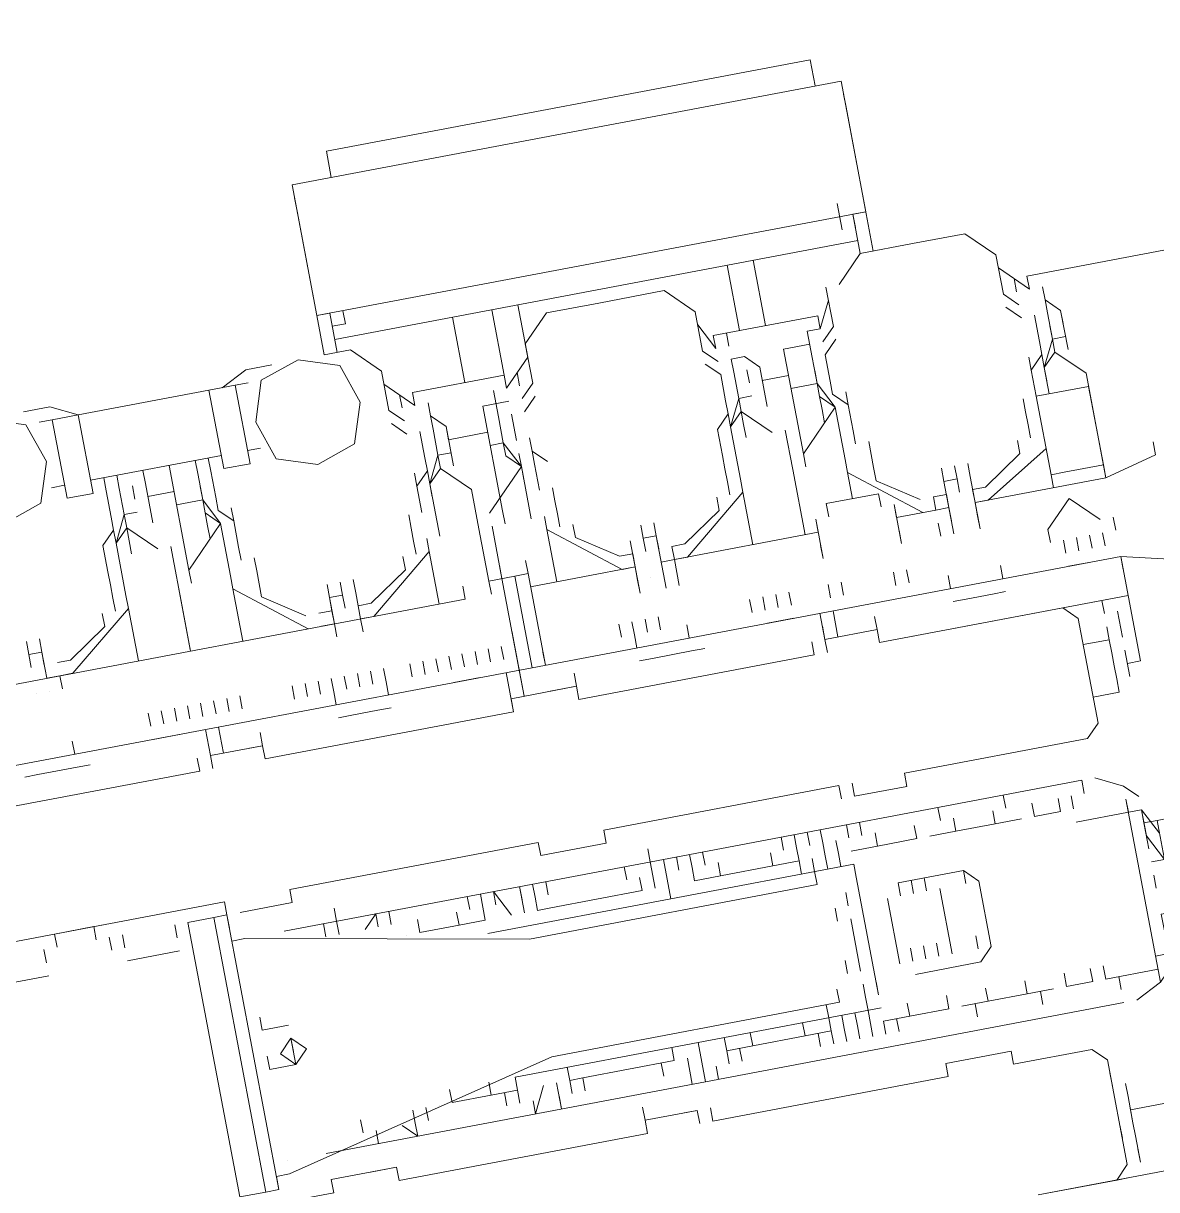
# Model space of a CAD drawing. Extents: x 407440 to 411585, y 6041728 to 6045069.
# Drawn here: x 408235.29 to 408240.18, y 6044224.86 to 6044229.89 of the extents above; entities that cross this region are included whole.
import ezdxf

# ---------------------------------------------------------------- set-up
doc = ezdxf.new("R2010")
doc.units = 0
doc.header["$LTSCALE"] = 5
doc.linetypes.add('foc-TIELINE', pattern=[1.875, 1.25, -0.625])
doc.layers.add('P-PROPOSED-EXISTING-H', color=59, linetype='Continuous')
doc.layers.add('T-TIE', color=201, linetype='foc-TIELINE')

# ---------------------------------------------------------------- blocks, each defined once
blk = doc.blocks.new('P-RIG-877')
at = {"layer": 'T-TIE', "linetype": 'ByBlock', "lineweight": 5}
for points in [[(0.907, -21.6986), (0.907, -21.8249), (0.9185, -21.8249), (0.8955, -21.8478)], [(1.8025, -21.733), (1.7221, -21.733), (1.7106, -21.733), (1.7106, -21.7215), (1.6303, -21.7215), (1.6303, -21.8708), (1.6417, -21.8708), (1.6303, -21.8708), (1.6417, -21.8708), (1.6303, -21.8708), (1.6417, -21.8708), (1.6303, -21.8708), (1.6417, -21.8708), (1.6303, -21.8708), (1.6417, -21.8708), (1.6303, -21.8708), (1.6188, -21.8708), (1.6303, -21.8708), (1.6417, -21.8708)], [(1.6877, -21.8938), (1.6877, -21.9626), (1.6877, -21.7215)], [(1.0792, -21.7445), (1.0907, -21.7904), (1.0792, -21.7904), (1.0792, -21.8249), (1.0792, -21.8363), (1.0907, -21.8363)], [(1.1596, -21.7445), (1.171, -21.7445), (1.1596, -21.7904), (1.1596, -22.3071), (1.1596, -22.8467), (1.1596, -23.0992)], [(1.4006, -21.7445), (1.3892, -21.7445), (1.3777, -21.7445), (1.3777, -21.7904), (1.3892, -21.7904), (1.3892, -21.8019), (1.4006, -21.8019), (1.3777, -21.8134), (1.3892, -21.8134), (1.4006, -21.8134), (1.4236, -21.8019), (1.4236, -21.8134)], [(1.4351, -21.7789), (1.4466, -21.7789), (1.4581, -21.7789), (1.481, -21.7789), (1.481, -21.7904), (1.4925, -21.7904), (1.4925, -21.8019), (1.3892, -21.8019), (1.3892, -21.8134), (1.4121, -21.8134)], [(1.0562, -21.8363), (1.0907, -21.8938), (1.0907, -21.9052), (1.0907, -21.7904), (0.9988, -21.7904), (0.9759, -21.8134), (0.9644, -21.8134), (0.9529, -21.8134)], [(0.9873, -21.8363), (1.0103, -21.8363), (1.0103, -21.7904), (1.0792, -21.7904)], [(1.2514, -21.8019), (1.2514, -21.7904), (1.1596, -21.7904)], [(1.1825, -22.0086), (1.194, -22.0086), (1.194, -21.7904), (1.194, -21.9282)], [(0.9644, -21.8019), (0.9644, -21.8134), (0.9414, -21.8134), (0.9299, -21.8134), (0.9185, -21.8134)], [(0.9414, -21.8019), (0.9299, -21.8134)], [(0.9529, -21.8019), (0.9414, -21.8019), (0.9759, -21.8019)], [(1.1251, -21.8019), (1.1022, -21.8249), (1.1251, -21.8478)], [(1.1481, -21.8019), (1.1366, -21.8019)], [(1.2055, -21.8019), (1.2284, -21.8019)], [(1.2399, -21.8019), (1.2629, -21.8019)], [(1.504, -21.8249), (1.504, -21.8134), (1.481, -21.8134), (1.4695, -21.8134), (1.4695, -21.8019), (1.481, -21.8019), (1.5155, -21.8134), (1.5269, -21.8249), (1.3662, -21.8249), (1.3777, -21.8249), (1.3777, -21.8134), (1.4006, -21.8134)], [(0.9644, -21.8134), (0.9644, -21.8134)], [(0.9873, -21.8249), (0.9644, -21.8134)], [(0.9759, -21.8134), (0.9873, -21.8249), (1.0103, -21.8249)], [(1.1481, -21.8134), (1.1366, -21.8134)], [(1.1596, -21.8363), (1.1596, -21.8134)], [(1.3088, -22.0545), (1.3203, -22.0545), (1.3203, -22.0086), (1.3088, -22.0086), (1.3088, -21.8478), (1.2973, -21.8363), (1.2055, -21.8363), (1.194, -21.8478), (1.194, -21.8134), (1.2055, -21.8134), (1.194, -21.8134), (1.2055, -21.8134), (1.194, -21.8134)], [(1.194, -21.8134), (1.194, -21.8134)], [(1.194, -21.8134), (1.194, -21.8134)], [(1.2055, -21.8134), (1.2055, -21.8134)], [(1.2055, -21.8134), (1.2055, -21.8134)], [(1.2055, -21.8134), (1.2055, -21.8134)], [(1.2055, -21.8134), (1.2055, -21.8134)], [(1.2284, -21.8134), (1.2399, -21.8134), (1.2284, -21.8134), (1.2399, -21.8134), (1.2284, -21.8134), (1.2399, -21.8134), (1.2284, -21.8134), (1.2399, -21.8134), (1.2284, -21.8134), (1.2399, -21.8134), (1.2284, -21.8134), (1.217, -21.8134), (1.2284, -21.8134), (1.2284, -21.8363)], [(1.2284, -21.8134), (1.2284, -21.8134)], [(1.2284, -21.8134), (1.2284, -21.8134)], [(1.2284, -21.8134), (1.2284, -21.8134)], [(1.2284, -21.8134), (1.2284, -21.8134)], [(1.2399, -21.8134), (1.2399, -21.8134)], [(1.2399, -21.8134), (1.2399, -21.8134)], [(1.2744, -21.8134), (1.2629, -21.8134), (1.2514, -21.8134), (1.2629, -21.8134), (1.2514, -21.8134), (1.2629, -21.8134), (1.2744, -21.8134), (1.2744, -21.8363)], [(1.2514, -21.8134), (1.2514, -21.8134)], [(1.2514, -21.8134), (1.2514, -21.8134)], [(1.2514, -21.8134), (1.2514, -21.8134)], [(1.2514, -21.8134), (1.2514, -21.8134)], [(1.2629, -21.8134), (1.2629, -21.8134)], [(1.2629, -21.8134), (1.2629, -21.8134)], [(1.2629, -21.8134), (1.2629, -21.8134)], [(1.2629, -21.8134), (1.2629, -21.8134)], [(1.2744, -21.8134), (1.2744, -21.8134)], [(1.2744, -21.8134), (1.2744, -21.8134)], [(1.3662, -21.8134), (1.3547, -21.8249), (1.3432, -21.8478)], [(1.4466, -21.8134), (1.4351, -21.8134)], [(0.9759, -21.8363), (0.9873, -21.8363), (0.9759, -21.8249), (0.9644, -21.8249), (0.9414, -21.8249)], [(0.9759, -21.8249), (0.9873, -21.8249), (0.9988, -21.8249)], [(1.1481, -21.8249), (1.1366, -21.8249)], [(1.3777, -21.8249), (1.3777, -21.8708)], [(1.5155, -21.8249), (1.5155, -21.8708), (1.504, -21.8708)], [(1.5269, -21.8249), (1.5384, -21.8478)], [(0.9299, -21.8363), (0.9185, -21.8478), (0.884, -21.8478), (0.8611, -21.8708), (0.8611, -21.9167), (0.8611, -21.9626)], [(0.9185, -21.8363), (0.907, -21.8363)], [(0.9414, -21.8363), (0.9299, -21.8478)], [(1.0103, -21.8363), (1.0792, -21.8363)], [(0.8955, -21.8478), (0.8955, -21.8478)], [(1.0103, -21.8478), (1.0218, -21.8478), (1.0333, -21.8478), (1.0447, -21.8478)], [(1.194, -22.0086), (1.194, -21.8478)], [(1.0792, -21.9052), (1.0907, -21.9052), (1.0792, -21.9052), (1.0792, -21.8938), (1.0562, -21.8593), (1.0447, -21.8593)], [(1.3432, -21.8593), (1.3547, -21.8593), (1.3432, -21.8593), (1.3432, -22.2267), (1.3432, -22.5596)], [(1.5384, -22.5596), (1.5384, -22.2267), (1.5384, -21.8593)], [(1.3662, -21.8708), (1.3547, -21.8708)], [(1.6532, -21.8708), (1.6417, -21.8708), (1.6188, -21.8708), (1.6073, -21.8708), (1.6188, -21.8708), (1.6073, -21.8708), (1.6188, -21.8708)], [(1.6188, -21.8708), (1.6188, -21.8708)], [(1.6188, -21.8708), (1.6188, -21.8708)], [(1.6762, -21.8708), (1.6647, -21.8708), (1.6762, -21.8708), (1.6647, -21.8708), (1.6762, -21.8708), (1.6532, -21.8708), (1.6417, -21.8708), (1.6303, -21.8708)], [(1.6303, -21.8708), (1.6303, -21.8708)], [(1.6303, -21.8708), (1.6303, -21.8708)], [(1.6303, -21.8708), (1.6303, -21.8708)], [(1.6303, -21.8708), (1.6303, -21.8708)], [(1.6417, -21.8708), (1.6417, -21.8708)], [(1.6417, -21.8708), (1.6417, -21.8708)], [(1.6877, -21.8708), (1.6877, -21.8708)], [(1.6877, -21.8708), (1.6877, -21.8708)], [(1.3547, -21.9052), (1.3662, -21.9052), (1.3662, -21.8823), (1.3547, -21.8823)], [(1.504, -21.9052), (1.5155, -21.9052), (1.5155, -21.8823), (1.504, -21.8823)], [(1.6877, -21.8823), (1.6877, -21.8938), (1.6762, -21.8823), (1.5843, -21.8823), (1.5729, -21.8938), (1.5729, -21.9626)], [(1.6073, -21.8823), (1.5958, -21.8823)], [(1.6073, -21.8823), (1.6073, -21.8823)], [(1.6073, -21.8823), (1.6073, -21.8823)], [(1.6188, -21.8823), (1.6188, -21.8823)], [(1.6188, -21.8823), (1.6188, -21.8823)], [(1.6532, -21.8823), (1.6417, -21.8823)], [(1.6532, -21.8823), (1.6532, -21.8823)], [(1.6532, -21.8823), (1.6532, -21.8823)], [(1.6532, -21.8823), (1.6532, -21.8823)], [(1.6532, -21.8823), (1.6532, -21.8823)], [(1.6762, -21.8823), (1.6762, -21.8823)], [(1.6762, -21.8823), (1.6762, -21.8823)], [(1.6877, -21.8823), (1.6877, -21.8823)], [(1.6877, -21.8823), (1.6877, -21.8823)], [(1.1596, -21.8938), (1.1481, -21.8938)], [(1.171, -21.8938), (1.171, -21.9052), (1.171, -21.9282), (1.171, -21.9397)], [(1.0562, -21.9052), (1.0677, -21.9052), (1.0562, -21.9052), (1.0677, -21.9052), (1.1136, -21.9052), (1.1022, -21.9052), (1.0907, -21.9052), (1.1022, -21.9052), (1.0907, -21.9052), (1.1022, -21.9052)], [(1.0907, -21.9052), (1.0907, -21.9052)], [(1.0907, -21.9052), (1.0907, -21.9052)], [(1.0907, -21.9052), (1.0907, -21.9052)], [(1.0907, -21.9052), (1.0907, -21.9052)], [(1.1022, -21.9052), (1.1022, -21.9052)], [(1.1022, -21.9052), (1.1022, -21.9052)], [(1.1022, -21.9052), (1.1022, -21.9052)], [(1.1022, -21.9052), (1.1022, -21.9052)], [(1.0792, -21.9167), (1.0677, -21.9167), (1.0562, -21.9167), (1.0677, -21.9167), (1.0792, -21.9167), (1.0677, -21.9167), (1.0677, -21.9282), (1.1136, -21.9282)], [(1.0677, -21.9167), (1.0677, -21.9167)], [(1.0677, -21.9167), (1.0677, -21.9167)], [(1.0677, -21.9167), (1.0677, -21.9167)], [(1.0677, -21.9167), (1.0677, -21.9167)], [(1.3547, -21.9397), (1.3662, -21.9397), (1.3662, -21.9167)], [(1.5155, -21.9167), (1.5155, -21.9397), (1.504, -21.9397)], [(1.0907, -21.9282), (1.1022, -21.9282), (1.0907, -21.9282), (1.1022, -21.9282), (1.0907, -21.9282), (1.0907, -21.9397), (1.0907, -21.9741), (1.0792, -21.9741), (1.1136, -21.9741), (1.1022, -21.9741)], [(1.0792, -21.9397), (1.0792, -21.9282)], [(1.0907, -21.9282), (1.0907, -21.9282)], [(1.0907, -21.9282), (1.0907, -21.9282)], [(1.0907, -21.9282), (1.0907, -21.9282)], [(1.0907, -21.9282), (1.0907, -21.9282)], [(1.1022, -21.9282), (1.1022, -21.9282)], [(1.1022, -21.9282), (1.1022, -21.9282)], [(1.1022, -21.9282), (1.1022, -21.9282)], [(1.1022, -21.9282), (1.1022, -21.9282)], [(1.1136, -21.9397), (1.1022, -21.9397)], [(1.1596, -21.9397), (1.1481, -21.9397)], [(1.3662, -21.9397), (1.3662, -21.9741)], [(1.5155, -21.9397), (1.5155, -21.9741)], [(0.8611, -22.4219), (0.8266, -22.4219), (0.8266, -22.4333), (0.8266, -21.9512), (0.7118, -21.9512), (0.7118, -22.4333), (0.8266, -22.4333), (0.7348, -22.4333), (0.7233, -22.4333)], [(0.7233, -21.9512), (0.7348, -21.9512), (0.8611, -21.9512)], [(0.8266, -21.9512), (0.8266, -21.9626), (0.8611, -21.9626), (0.884, -21.9856)], [(1.0218, -21.9856), (1.0333, -21.9856), (1.0447, -21.9856), (1.0562, -21.9856), (1.0792, -21.9512)], [(1.0907, -21.9512), (1.0447, -22.0086), (1.0677, -22.0086)], [(0.8496, -22.4219), (0.8496, -21.9626)], [(1.4006, -21.9741), (1.4121, -21.9626), (1.4695, -21.9626), (1.481, -21.9741), (1.481, -22.0315)], [(1.5614, -22.2267), (1.5729, -22.2267), (1.5729, -22.02), (1.5614, -22.02), (1.5614, -21.9626), (1.5729, -21.9626), (1.5614, -21.9626)], [(0.6888, -22.3989), (0.6888, -21.9741), (0.6888, -22.3989)], [(0.6888, -21.9741), (0.7118, -21.9741)], [(0.8151, -21.9741), (0.8381, -21.9741)], [(1.3662, -21.9971), (1.3662, -21.9741), (1.3547, -21.9741)], [(1.4121, -21.9741), (1.4006, -21.9741), (1.4006, -22.0315), (1.4121, -22.0315)], [(1.4695, -21.9741), (1.4581, -21.9741)], [(1.504, -21.9741), (1.5155, -21.9741), (1.5155, -21.9971)], [(1.0792, -21.9856), (1.0677, -21.9856), (1.0677, -22.0315), (1.0792, -22.0315)], [(1.1481, -21.9856), (1.1366, -21.9856)], [(0.9299, -22.0086), (0.9185, -21.9971), (0.884, -21.9971)], [(0.8955, -21.9971), (0.8955, -21.9971)], [(0.9185, -22.0086), (0.8955, -21.9971)], [(0.9299, -21.9971), (0.9414, -22.0086), (0.9644, -22.0086), (0.9759, -22.0086), (0.9873, -21.9971)], [(0.9759, -21.9971), (0.9873, -21.9971), (1.0103, -21.9971), (1.0218, -21.9971)], [(1.4695, -21.9971), (1.4121, -21.9971)], [(0.8955, -22.1119), (0.9185, -22.1004), (0.907, -22.1004), (0.907, -22.0086), (0.9185, -22.0086), (0.9185, -22.02), (0.9414, -22.02), (0.9644, -22.02), (0.9644, -22.043)], [(0.9529, -22.02), (0.9644, -22.02), (0.9759, -22.02), (0.9873, -22.0086), (0.9644, -22.02)], [(0.9988, -22.02), (0.9873, -22.02), (0.9759, -22.02), (0.9873, -22.0086), (1.0218, -22.043)], [(0.9873, -22.0086), (1.0333, -22.0086), (1.0447, -22.0086)], [(1.171, -22.0545), (1.1825, -22.0545), (1.1825, -22.0086), (1.171, -22.0086)], [(1.3547, -22.043), (1.3662, -22.043), (1.3662, -22.0086), (1.3547, -22.0086)], [(1.4121, -22.0086), (1.4006, -22.0086)], [(1.4695, -22.0086), (1.4581, -22.0086)], [(1.504, -22.043), (1.5155, -22.043), (1.5155, -22.0086), (1.504, -22.0086)], [(1.0333, -22.043), (1.0218, -22.043), (0.9299, -22.043), (0.9299, -22.02)], [(1.4121, -22.02), (1.4006, -22.02)], [(1.4695, -22.02), (1.4581, -22.02)], [(1.1481, -22.0315), (1.1366, -22.0315)], [(1.4695, -22.0315), (1.4581, -22.0315)], [(0.9529, -22.043), (0.9529, -22.066)], [(1.0907, -22.1808), (1.0907, -22.1693), (1.0907, -22.043), (1.0792, -22.043), (1.1136, -22.043), (1.1022, -22.043)], [(1.1596, -22.043), (1.1825, -22.043)], [(1.3662, -22.066), (1.3662, -22.043)], [(1.4695, -22.043), (1.4121, -22.043)], [(1.5269, -22.066), (1.5155, -22.066), (1.5155, -22.043)], [(0.8496, -22.0545), (0.907, -22.0545)], [(0.9988, -22.0545), (1.0333, -22.0545)], [(1.1596, -22.0545), (1.1825, -22.0545), (1.1596, -22.0545)], [(1.1596, -22.0545), (1.1825, -22.0545), (1.194, -22.0545)], [(0.9644, -22.0774), (0.9644, -22.0889), (0.9414, -22.0889), (0.9299, -22.0889), (0.9299, -22.0774), (0.9414, -22.066), (0.9759, -22.066)], [(0.9988, -22.066), (0.9759, -22.0889), (0.9873, -22.1004), (0.9759, -22.1004), (0.9644, -22.1004), (0.9414, -22.1004), (0.9299, -22.1119)], [(1.1825, -22.33), (1.1825, -22.2726), (1.194, -22.2726), (1.194, -22.066), (1.1825, -22.066)], [(1.3203, -22.5941), (1.3203, -22.5482), (1.3088, -22.5482), (1.3088, -22.33), (1.3203, -22.33), (1.3203, -22.2726), (1.3088, -22.2726), (1.3088, -22.066), (1.3203, -22.066)], [(1.3547, -22.066), (1.3432, -22.066)], [(1.3777, -22.3874), (1.3777, -22.066), (1.3892, -22.066), (1.4925, -22.066), (1.481, -22.066), (1.4925, -22.066)], [(1.3892, -22.066), (1.3777, -22.066)], [(1.504, -22.4104), (1.5155, -22.4104), (1.5155, -22.3874), (1.504, -22.3874), (1.504, -22.066)], [(0.8496, -22.0774), (0.907, -22.0774)], [(0.9529, -22.0774), (0.9414, -22.0774)], [(1.1596, -22.1004), (1.1596, -22.0774)], [(1.3777, -22.0774), (1.3662, -22.0774), (1.3547, -22.0774), (1.3662, -22.0774), (1.3547, -22.0774)], [(1.4006, -22.0774), (1.4121, -22.0774)], [(1.4695, -22.0774), (1.4236, -22.0774)], [(1.504, -22.0774), (1.5155, -22.0774), (1.504, -22.0774), (1.4925, -22.0774), (1.481, -22.0774)], [(1.5155, -22.0774), (1.5269, -22.0774)], [(0.9185, -22.0889), (0.907, -22.0889)], [(0.9988, -22.0889), (0.9873, -22.0889), (0.9759, -22.0889), (0.9644, -22.0889), (0.9873, -22.1004), (1.0333, -22.1004), (1.0447, -22.1004), (1.0907, -22.1578), (1.0907, -22.1693), (1.1022, -22.1693), (1.0907, -22.1693), (1.1022, -22.1693)], [(1.1481, -22.0889), (1.1366, -22.0889)], [(1.3777, -22.0889), (1.3662, -22.0889), (1.3547, -22.0889), (1.3432, -22.0889)], [(1.4236, -22.0889), (1.4121, -22.0889)], [(1.4695, -22.0889), (1.4581, -22.0889)], [(1.5269, -22.0889), (1.5155, -22.0889)], [(0.9299, -22.2726), (0.9185, -22.2611), (0.884, -22.2611), (0.8611, -22.2382), (0.8611, -22.1923), (0.8611, -22.1348), (0.884, -22.1119), (0.9185, -22.1119), (0.9299, -22.1004)], [(0.9759, -22.1004), (0.9873, -22.1119), (1.0103, -22.1119), (1.0218, -22.1119), (1.0333, -22.1119), (1.0447, -22.1119)], [(1.0447, -22.1004), (1.0907, -22.1004)], [(1.1481, -22.1004), (1.1366, -22.1004)], [(1.3432, -22.6056), (1.3432, -22.5941), (1.3892, -22.353), (1.3892, -22.1004), (1.3777, -22.1004), (1.3662, -22.1004)], [(1.3547, -22.1004), (1.3432, -22.1004)], [(1.5614, -22.6056), (1.5499, -22.6056), (1.5499, -22.5941), (1.4925, -22.353), (1.4925, -22.1004), (1.481, -22.1004)], [(1.5269, -22.1004), (1.5155, -22.1004), (1.504, -22.1004)], [(0.8955, -22.1119), (0.8955, -22.1119)], [(1.1481, -22.1119), (1.1366, -22.1119)], [(1.3662, -22.1119), (1.3547, -22.1119), (1.3432, -22.1119)], [(1.3777, -22.1119), (1.3662, -22.1119), (1.3547, -22.1119), (1.3662, -22.1119), (1.3662, -22.1348), (1.3547, -22.1348)], [(1.504, -22.1348), (1.5155, -22.1348), (1.5155, -22.1119), (1.504, -22.1119), (1.4925, -22.1119)], [(1.5155, -22.1119), (1.5269, -22.1119), (1.5155, -22.1119), (1.504, -22.1119)], [(1.1136, -22.1693), (1.1022, -22.1693), (1.0907, -22.1693), (1.0792, -22.1693), (1.0792, -22.1578), (1.0562, -22.1234), (1.0447, -22.1234)], [(1.3662, -22.1348), (1.3662, -22.1808)], [(1.5155, -22.1348), (1.5155, -22.1808)], [(1.171, -22.1578), (1.171, -22.1693), (1.171, -22.2037), (1.171, -22.2152)], [(1.0907, -22.1693), (1.0907, -22.1693)], [(1.0907, -22.1693), (1.0907, -22.1693)], [(1.1596, -22.1693), (1.1481, -22.1693)], [(1.0792, -22.1923), (1.0677, -22.1923), (1.0562, -22.1923), (1.0677, -22.1923), (1.0792, -22.1923), (1.0677, -22.1923), (1.0792, -22.1923), (1.0677, -22.1923), (1.0677, -22.1808), (1.1136, -22.1808)], [(1.0677, -22.1808), (1.0677, -22.1808)], [(1.0677, -22.1808), (1.0677, -22.1808)], [(1.0907, -22.1808), (1.0907, -22.1808)], [(1.0907, -22.1808), (1.0907, -22.1808)], [(1.1022, -22.1808), (1.1022, -22.1808)], [(1.1022, -22.1808), (1.1022, -22.1808)], [(1.1022, -22.1808), (1.1022, -22.1808)], [(1.1022, -22.1808), (1.1022, -22.1808)], [(1.3432, -22.2037), (1.3547, -22.2037), (1.3662, -22.2037), (1.3662, -22.1808), (1.3547, -22.1808)], [(1.504, -22.1808), (1.5155, -22.1808), (1.5155, -22.2037), (1.5269, -22.2037)], [(1.0677, -22.1923), (1.0677, -22.1923)], [(1.0677, -22.1923), (1.0677, -22.1923)], [(1.1022, -22.1923), (1.1022, -22.1923)], [(1.1022, -22.1923), (1.1022, -22.1923)], [(1.1022, -22.1923), (1.1022, -22.1923)], [(1.1022, -22.1923), (1.1022, -22.1923)], [(1.1481, -22.1923), (1.1366, -22.1923)], [(1.0447, -22.2497), (1.0562, -22.2497), (1.0792, -22.2152), (1.0792, -22.2037), (1.0907, -22.2037), (1.0792, -22.2037), (1.0907, -22.2037), (1.0907, -22.2152), (1.0447, -22.2726), (1.0907, -22.2726)], [(1.0677, -22.2037), (1.1136, -22.2037), (1.1022, -22.2037)], [(1.0907, -22.2956), (1.0907, -22.2497), (1.0907, -22.2037), (1.1022, -22.2037), (1.0907, -22.2037), (1.1022, -22.2037), (1.0907, -22.2037)], [(1.0907, -22.2037), (1.0907, -22.2037)], [(1.0907, -22.2037), (1.0907, -22.2037)], [(1.0907, -22.2037), (1.0907, -22.2037)], [(1.0907, -22.2037), (1.0907, -22.2037)], [(1.1481, -22.2037), (1.1366, -22.2037)], [(1.5155, -22.2037), (1.504, -22.2037)], [(1.1596, -22.2152), (1.1481, -22.2152), (1.1366, -22.2152)], [(1.3432, -22.2152), (1.3547, -22.2152)], [(1.3777, -22.2267), (1.3432, -22.2267), (1.3777, -22.2267)], [(1.5384, -22.2267), (1.504, -22.2267), (1.5384, -22.2267)], [(1.3662, -22.2382), (1.3432, -22.2382), (1.3318, -22.2382)], [(1.5155, -22.2382), (1.5384, -22.2382), (1.5269, -22.2382)], [(1.5614, -22.5252), (1.5614, -22.5022), (1.5729, -22.5022), (1.5729, -22.2841), (1.5614, -22.2841), (1.5614, -22.2382)], [(1.5729, -22.2382), (1.5614, -22.2382), (1.5614, -22.2497)], [(1.3432, -22.3415), (1.3547, -22.3415), (1.3662, -22.3415), (1.3662, -22.33), (1.3662, -22.2497), (1.3547, -22.2497)], [(1.5155, -22.3415), (1.5155, -22.33), (1.5155, -22.2497), (1.504, -22.2497)], [(0.8496, -22.2611), (0.8955, -22.2611), (0.9185, -22.2841), (0.907, -22.2841), (0.907, -22.3645), (0.9185, -22.3645), (0.8955, -22.3874)], [(0.8955, -22.2611), (0.8955, -22.2611)], [(0.9299, -22.2611), (0.9414, -22.2726)], [(0.9759, -22.2726), (0.9873, -22.2611)], [(1.0103, -22.2611), (1.0218, -22.2611), (1.0333, -22.2611), (1.0447, -22.2611)], [(0.9185, -22.2726), (0.907, -22.2726)], [(1.0103, -22.2726), (0.9873, -22.2726), (0.9759, -22.2726), (0.9644, -22.2726)], [(1.0333, -22.2726), (1.0447, -22.2726)], [(1.1825, -22.2956), (1.1825, -22.2726), (1.171, -22.2726)], [(1.3203, -22.2726), (1.3088, -22.2726)], [(0.8496, -22.2841), (0.907, -22.2841)], [(1.0333, -22.3071), (1.0218, -22.3071), (0.9299, -22.3071), (0.9299, -22.2841)], [(0.9414, -22.2841), (0.9644, -22.2841)], [(0.9529, -22.2956), (0.9644, -22.2956), (0.9759, -22.2956), (0.9873, -22.2841), (0.9644, -22.2956)], [(0.9988, -22.2841), (0.9873, -22.2841), (0.9759, -22.2841)], [(1.0333, -22.2841), (0.9873, -22.2841), (1.0218, -22.3185)], [(1.5614, -22.2841), (1.5499, -22.2841)], [(0.9644, -22.3071), (0.9644, -22.2956), (0.9414, -22.2956), (0.9185, -22.2956)], [(1.0907, -22.33), (1.0792, -22.33), (1.0792, -22.3071), (1.0792, -22.2956), (1.0677, -22.2956)], [(1.0792, -22.2956), (1.1596, -22.2956), (1.1481, -22.2956)], [(0.9529, -22.3071), (0.9529, -22.3415), (0.9414, -22.3415), (0.9299, -22.353), (0.9185, -22.353)], [(1.1596, -22.3071), (1.0792, -22.3071), (1.1596, -22.3071)], [(0.8496, -22.3185), (0.907, -22.3185)], [(1.0333, -22.3185), (1.0792, -22.3185), (1.0677, -22.3185)], [(1.1596, -22.3185), (1.0792, -22.3185)], [(1.1251, -22.3185), (1.1825, -22.3185)], [(1.1596, -22.3185), (1.1825, -22.3185), (1.1596, -22.3185)], [(0.9299, -22.353), (0.9414, -22.353), (0.9644, -22.353), (0.9759, -22.353), (0.9988, -22.33), (1.0333, -22.33), (1.0792, -22.33)], [(1.171, -22.5482), (1.1825, -22.5482), (1.194, -22.5482), (1.194, -22.33), (1.1825, -22.33), (1.194, -22.33), (1.1596, -22.33)], [(0.9414, -22.3415), (0.9759, -22.3415)], [(0.9988, -22.3645), (0.9873, -22.3645), (0.9644, -22.353), (0.9644, -22.3415)], [(1.1481, -22.3415), (1.1366, -22.3415)], [(1.5269, -22.3415), (1.5155, -22.3415), (1.504, -22.3415)], [(0.9759, -22.3759), (0.9873, -22.3759), (0.9759, -22.3645), (0.9873, -22.3645), (0.9759, -22.353)], [(1.0792, -22.353), (1.0907, -22.353), (1.0907, -22.7892), (1.0907, -22.8352)], [(1.1481, -22.353), (1.1366, -22.353)], [(1.1596, -22.3759), (1.1596, -22.353)], [(1.3662, -22.353), (1.3432, -22.353), (1.3547, -22.353)], [(1.5384, -22.353), (1.5269, -22.353), (1.5384, -22.353), (1.5155, -22.353)], [(0.9414, -22.3645), (0.9644, -22.3645), (0.9759, -22.3645)], [(0.9873, -22.3645), (1.0333, -22.3645)], [(1.1481, -22.3645), (1.1366, -22.3645)], [(1.3547, -22.3759), (1.3432, -22.3759), (1.3662, -22.3645)], [(1.5155, -22.3645), (1.5384, -22.3759), (1.5269, -22.3759)], [(0.9299, -22.3759), (0.9185, -22.3874), (0.884, -22.3874), (0.8611, -22.4104), (0.8611, -22.4333), (0.8266, -22.4333)], [(0.9185, -22.3759), (0.907, -22.3759)], [(0.9414, -22.3759), (0.9299, -22.3874)], [(0.9873, -22.3759), (1.0103, -22.3759)], [(1.0447, -22.3989), (1.0562, -22.3989), (1.0792, -22.4333), (1.0792, -22.4448), (1.0907, -22.4448), (1.0907, -22.4333), (1.0447, -22.3759), (1.0333, -22.3759)], [(1.0447, -22.3759), (1.0907, -22.3759)], [(1.1481, -22.3759), (1.1366, -22.3759)], [(0.8955, -22.3874), (0.8955, -22.3874)], [(1.0103, -22.3874), (1.0218, -22.3874), (1.0333, -22.3874), (1.0447, -22.3874)], [(1.1481, -22.3874), (1.1366, -22.3874)], [(1.3662, -22.4104), (1.3662, -22.3874), (1.3547, -22.3874), (1.3432, -22.3874)], [(1.5269, -22.3874), (1.5155, -22.3874)], [(0.6888, -22.3989), (0.7118, -22.3989)], [(1.1481, -22.3989), (1.1366, -22.3989)], [(0.8381, -22.4219), (0.8381, -22.4104), (0.8266, -22.4104)], [(1.3547, -22.4448), (1.3662, -22.4448), (1.3662, -22.4104), (1.3547, -22.4104)], [(1.5155, -22.4104), (1.5155, -22.4448), (1.504, -22.4448)], [(1.1596, -22.4333), (1.1481, -22.4333), (1.1366, -22.4333)], [(1.171, -22.4333), (1.171, -22.4448), (1.171, -22.4678), (1.171, -22.4793)], [(1.0562, -22.4448), (1.0677, -22.4448), (1.0562, -22.4448), (1.0677, -22.4448), (1.0907, -22.4448), (1.1022, -22.4448), (1.0907, -22.4448), (1.1022, -22.4448), (1.0907, -22.4448)], [(1.0907, -22.4448), (1.0907, -22.4448)], [(1.0907, -22.4448), (1.0907, -22.4448)], [(1.0907, -22.4448), (1.0907, -22.4448)], [(1.0907, -22.4448), (1.0907, -22.4448)], [(1.1022, -22.4448), (1.1022, -22.4448)], [(1.1022, -22.4448), (1.1022, -22.4448)], [(1.1022, -22.4448), (1.1022, -22.4448)], [(1.1022, -22.4448), (1.1022, -22.4448)], [(1.1481, -22.4448), (1.1366, -22.4448)], [(1.0907, -22.4678), (1.1022, -22.4678), (1.0907, -22.4678), (1.1022, -22.4678), (1.0907, -22.4678), (1.0677, -22.4678), (1.0677, -22.4563), (1.0792, -22.4563), (1.0677, -22.4563), (1.0792, -22.4563), (1.0677, -22.4563), (1.0562, -22.4563), (1.0677, -22.4563), (1.0792, -22.4563), (1.0677, -22.4563)], [(1.0677, -22.4563), (1.0677, -22.4563)], [(1.0677, -22.4563), (1.0677, -22.4563)], [(1.0677, -22.4563), (1.0677, -22.4563)], [(1.0677, -22.4563), (1.0677, -22.4563)], [(1.3662, -22.4563), (1.3662, -22.4563)], [(1.5155, -22.4563), (1.5155, -22.4563)], [(1.0792, -22.4793), (1.0792, -22.4678), (1.0907, -22.4678), (1.0907, -22.4793)], [(1.0907, -22.4678), (1.0907, -22.4678)], [(1.0907, -22.4678), (1.0907, -22.4678)], [(1.0907, -22.4678), (1.0907, -22.4678)], [(1.0907, -22.4678), (1.0907, -22.4678)], [(1.1022, -22.4678), (1.1022, -22.4678)], [(1.1022, -22.4678), (1.1022, -22.4678)], [(1.1022, -22.4678), (1.1022, -22.4678)], [(1.1022, -22.4678), (1.1022, -22.4678)], [(1.1481, -22.4678), (1.1366, -22.4678)], [(0.8611, -22.4793), (0.8611, -22.5022), (0.8725, -22.5252)], [(1.1596, -22.4793), (1.1481, -22.4793), (1.1366, -22.4793)], [(1.3547, -22.4908), (1.3432, -22.4793), (1.3547, -22.4793), (1.3432, -22.4793)], [(1.5384, -22.4793), (1.5269, -22.4793), (1.5155, -22.4793)], [(1.5269, -22.4908), (1.5384, -22.4793), (1.5269, -22.4793)], [(1.0218, -22.5252), (1.0333, -22.5252), (1.0447, -22.5252), (1.0562, -22.5252), (1.0792, -22.4908)], [(1.0907, -22.5482), (1.0447, -22.5482), (1.0907, -22.4908)], [(1.1481, -22.4908), (1.1366, -22.4908)], [(0.8725, -22.5022), (0.8725, -22.5137)], [(0.9299, -22.5022), (0.9299, -22.5137)], [(1.1481, -22.5022), (1.1366, -22.5022)], [(1.5614, -22.6515), (1.5729, -22.6515), (1.5729, -22.5596), (1.5614, -22.5596), (1.5614, -22.5022), (1.5729, -22.5022)], [(1.3318, -22.5137), (1.3432, -22.5137), (1.3547, -22.5137), (1.3432, -22.5137)], [(0.8725, -22.5367), (0.8725, -22.6515), (0.8611, -22.6744), (0.8611, -22.6974)], [(0.9299, -22.5482), (0.9414, -22.5482), (0.9644, -22.5482), (0.9759, -22.5482), (0.9873, -22.5367)], [(0.9299, -22.5367), (0.9299, -22.6515)], [(0.9759, -22.5367), (0.9873, -22.5367), (1.0103, -22.5367), (1.0218, -22.5367)], [(0.9644, -22.5596), (0.9873, -22.5482), (0.9759, -22.5596)], [(1.0447, -22.5482), (1.0333, -22.5482), (0.9873, -22.5482), (1.0218, -22.5826), (1.0333, -22.5826)], [(1.1596, -22.5941), (1.1825, -22.5941), (1.1825, -22.5482), (1.1825, -22.5596)], [(1.3203, -22.5482), (1.3088, -22.5482)], [(0.9299, -22.5596), (0.9414, -22.5596), (0.9644, -22.5596), (0.9529, -22.5596)], [(0.9644, -22.5826), (0.9644, -22.5596), (0.9759, -22.5596), (0.9873, -22.5596), (0.9988, -22.5596)], [(1.1481, -22.5596), (1.1366, -22.5596)], [(1.1481, -22.5711), (1.1366, -22.5711)], [(1.4236, -22.5711), (1.4236, -22.5941), (1.4121, -22.5941)], [(1.4466, -22.5941), (1.4581, -22.5941), (1.4581, -22.5711), (1.4351, -22.5711), (1.4466, -22.5711)], [(0.9299, -22.5826), (1.0218, -22.5826)], [(0.9529, -22.5826), (0.9529, -22.6056)], [(1.1481, -22.5826), (1.1366, -22.5826)], [(1.1596, -22.5826), (1.1825, -22.5826)], [(1.0333, -22.5941), (1.0907, -22.5941), (1.0562, -22.5941), (0.9988, -22.5941)], [(1.1825, -22.5941), (1.1596, -22.5941), (1.1825, -22.5941)], [(1.194, -22.5941), (1.1825, -22.5941)], [(1.3432, -22.5941), (1.3432, -22.5941)], [(1.5384, -22.5941), (1.5384, -22.5941)], [(0.9759, -22.6056), (0.9414, -22.6056), (0.9299, -22.6056)], [(0.9988, -22.6285), (0.9873, -22.6285), (0.9759, -22.6285), (0.9644, -22.6285), (0.9873, -22.64), (0.9759, -22.6285), (0.9988, -22.6056)], [(1.171, -22.8122), (1.1825, -22.8122), (1.194, -22.8122), (1.194, -22.6056), (1.1825, -22.6056)], [(1.3203, -22.8696), (1.3203, -22.8122), (1.3088, -22.8122), (1.3088, -22.6056)], [(1.3318, -22.6056), (1.3203, -22.6056)], [(0.9299, -22.6285), (0.9414, -22.6285), (0.9644, -22.6285), (0.9644, -22.617)], [(0.9529, -22.617), (0.9414, -22.617)], [(1.1481, -22.617), (1.1366, -22.617)], [(1.1596, -22.64), (1.1596, -22.617)], [(1.5614, -22.617), (1.3203, -22.617), (1.5614, -22.617)], [(1.1481, -22.6285), (1.1366, -22.6285)], [(1.0447, -22.64), (1.0333, -22.64), (0.9873, -22.64), (0.9759, -22.64), (0.9644, -22.64), (0.9414, -22.64), (0.9299, -22.64)], [(0.9759, -22.64), (0.9873, -22.6515), (1.0103, -22.6515), (1.0218, -22.6515), (1.0333, -22.6515), (1.0447, -22.6515)], [(1.0907, -22.64), (1.0447, -22.64), (1.0907, -22.6974), (1.0907, -22.7089), (1.0907, -22.7204), (1.0677, -22.7204), (1.0677, -22.7318), (1.0792, -22.7318), (1.0677, -22.7318), (1.0562, -22.7318), (1.0677, -22.7318), (1.0792, -22.7318), (1.0677, -22.7318)], [(1.1481, -22.64), (1.1366, -22.64)], [(0.8725, -22.6744), (0.8725, -22.6515), (0.9414, -22.6515), (0.9414, -22.6744), (0.8725, -22.6744), (0.8725, -22.6859)], [(1.3318, -22.6515), (1.3203, -22.6515)], [(1.3432, -22.6974), (1.3432, -22.6515)], [(1.0792, -22.7089), (1.0792, -22.6974), (1.0562, -22.663), (1.0447, -22.663)], [(0.9299, -22.6744), (0.9299, -22.6859)], [(1.171, -22.7548), (1.171, -22.7433), (1.171, -22.7089), (1.171, -22.6974)], [(1.3318, -22.6974), (1.3203, -22.6974)], [(1.1596, -22.7089), (1.1481, -22.7089)], [(1.3203, -22.7204), (1.3088, -22.7204), (1.3088, -22.7548), (1.3088, -22.7089)], [(1.3318, -22.7089), (1.3203, -22.7089), (1.3318, -22.7089)], [(1.0677, -22.7204), (1.0562, -22.7204)], [(1.0677, -22.7204), (1.0677, -22.7204)], [(1.0677, -22.7204), (1.0677, -22.7204)], [(1.0907, -22.7204), (1.0907, -22.7204)], [(1.0907, -22.7204), (1.0907, -22.7204)], [(1.0907, -22.7204), (1.0907, -22.7204)], [(1.0907, -22.7204), (1.0907, -22.7204)], [(1.1022, -22.7204), (1.1022, -22.7204)], [(1.1022, -22.7204), (1.1022, -22.7204)], [(1.1022, -22.7204), (1.1022, -22.7204)], [(1.1022, -22.7204), (1.1022, -22.7204)], [(1.0677, -22.7318), (1.0677, -22.7318)], [(1.0677, -22.7318), (1.0677, -22.7318)], [(1.1022, -22.7318), (1.1022, -22.7318)], [(1.1022, -22.7318), (1.1022, -22.7318)], [(1.1022, -22.7318), (1.1022, -22.7318)], [(1.1022, -22.7318), (1.1022, -22.7318)], [(1.3203, -22.7548), (1.3088, -22.7548)], [(1.3318, -22.7663), (1.3203, -22.7663), (1.3318, -22.7663)], [(1.3318, -22.7663), (1.3203, -22.7663)], [(1.3432, -22.8926), (1.3432, -22.7663)]]:
    blk.add_lwpolyline(points, dxfattribs=at)
for points in [[(1.0677, -21.7445), (1.0792, -21.7445)], [(1.1251, -21.7904), (1.1366, -21.7904)], [(1.1596, -21.7904), (1.171, -21.7904)], [(1.2629, -21.8134), (1.2514, -21.8134), (1.2399, -21.8134), (1.2514, -21.8134)], [(1.1366, -21.8363), (1.1481, -21.8363)], [(1.1251, -21.8478), (1.1366, -21.8478)], [(1.5155, -21.8593), (1.5269, -21.8593)], [(1.0562, -21.9167), (1.0677, -21.9167), (1.0792, -21.9167), (1.0677, -21.9167)], [(1.0562, -21.9282), (1.0677, -21.9282)], [(1.0792, -21.9282), (1.0907, -21.9282)], [(1.3432, -21.9282), (1.3547, -21.9282)], [(1.5155, -21.9282), (1.5269, -21.9282)], [(1.0792, -21.9397), (1.0907, -21.9397)], [(0.8381, -21.9626), (0.8266, -21.9626)], [(1.1366, -21.9741), (1.1481, -21.9741)], [(1.3432, -21.9856), (1.3547, -21.9856)], [(1.5155, -21.9856), (1.5269, -21.9856)], [(1.1366, -22.043), (1.1481, -22.043)], [(1.0907, -22.0545), (1.0333, -22.0545)], [(1.3432, -22.0545), (1.3547, -22.0545)], [(1.5155, -22.0545), (1.5269, -22.0545)], [(1.1366, -22.0774), (1.1481, -22.0774)], [(1.504, -22.0889), (1.5155, -22.0889)], [(1.3432, -22.1234), (1.3547, -22.1234)], [(1.5155, -22.1234), (1.5269, -22.1234)], [(1.0562, -22.1808), (1.0677, -22.1808), (1.0792, -22.1808), (1.0677, -22.1808)], [(1.0677, -22.1808), (1.0792, -22.1808)], [(1.3432, -22.1923), (1.3547, -22.1923)], [(1.5155, -22.1923), (1.5269, -22.1923)], [(1.5269, -22.2152), (1.5384, -22.2152)], [(1.1366, -22.2267), (1.1481, -22.2267)], [(1.3432, -22.2611), (1.3547, -22.2611)], [(1.5155, -22.2611), (1.5269, -22.2611)], [(1.1366, -22.33), (1.1481, -22.33)], [(1.3432, -22.33), (1.3547, -22.33)], [(1.5155, -22.33), (1.5269, -22.33)], [(1.3432, -22.3989), (1.3547, -22.3989)], [(1.5155, -22.3989), (1.5269, -22.3989)], [(0.907, -22.4104), (0.8725, -22.4219), (0.8611, -22.4563), (0.8725, -22.4908), (0.907, -22.5022), (0.9414, -22.4908), (0.9529, -22.4563), (0.9414, -22.4219)], [(1.1366, -22.4104), (1.1481, -22.4104)], [(1.1366, -22.4563), (1.1481, -22.4563)], [(1.0562, -22.4678), (1.0677, -22.4678), (1.0792, -22.4678), (1.0677, -22.4678)], [(1.3432, -22.4678), (1.3547, -22.4678)], [(1.5155, -22.4678), (1.5269, -22.4678)], [(0.9414, -22.5367), (0.8725, -22.5367), (0.8725, -22.5137), (0.9414, -22.5137)], [(1.1366, -22.5137), (1.1481, -22.5137)], [(1.5384, -22.5137), (1.5269, -22.5137)], [(1.3432, -22.5252), (1.3547, -22.5252)], [(1.5155, -22.5252), (1.5269, -22.5252)], [(1.4466, -22.5596), (1.4351, -22.5711), (1.4466, -22.5826), (1.4581, -22.5711)], [(1.1366, -22.5941), (1.1481, -22.5941)], [(1.1366, -22.6056), (1.1481, -22.6056)], [(1.3203, -22.617), (1.3203, -22.6056), (1.3088, -22.6056), (1.3203, -22.6056), (1.5614, -22.6056), (1.5614, -22.617), (1.5614, -22.64), (1.3203, -22.64)], [(0.907, -22.6859), (0.8725, -22.6974), (0.8611, -22.7318), (0.8725, -22.7663), (0.907, -22.7778), (0.9414, -22.7663), (0.9529, -22.7318), (0.9414, -22.6974)], [(1.0907, -22.7089), (1.1022, -22.7089)], [(1.0907, -22.7089), (1.1022, -22.7089)], [(1.0562, -22.7204), (1.0677, -22.7204), (1.0792, -22.7204), (1.0677, -22.7204)], [(1.0677, -22.7204), (1.0792, -22.7204)]]:
    blk.add_lwpolyline(points, close=True, dxfattribs=at)

msp = doc.modelspace()

# ---------------------------------------------------------------- hatches: boundary and pattern name
at = {"layer": 'P-PROPOSED-EXISTING-H'}
h = msp.add_hatch(dxfattribs=at)
h.set_pattern_fill('ANSI31', color=256, scale=3.498392, style=0)
h.set_pattern_definition([(45, (-2243.128, 2713.837), (-7.854113246, 7.854113246), [])])
edge = h.paths.add_edge_path()
edge.add_line((408709.2898, 6043818.2218), (408241.3049, 6043729.7131))
edge.add_line((408241.3049, 6043729.7131), (407794.4358, 6043645.198))
edge.add_line((407794.4358, 6043645.198), (407673.8299, 6044282.8949))
edge.add_line((407673.8299, 6044282.8949), (408123.6694, 6044351.8304))
edge.add_line((408123.6694, 6044351.8304), (408654.5747, 6044433.1889))
edge.add_line((408654.5747, 6044433.1889), (409028.9973, 6044539.8658))
edge.add_line((409028.9973, 6044539.8658), (409149.7259, 6043901.5203))
edge.add_line((409149.7259, 6043901.5203), (408898.7917, 6043854.0618))
edge.add_arc((408782.127, 6043952.0096), 152.33, 241.435078, 319.984322, ccw=False)

# ---------------------------------------------------------------- block references
at = {"layer": 'T-TIE', "linetype": 'ByBlock', "xscale": 4.999999999955019, "yscale": 4.999999999955019, "zscale": 4.999999999955019, "rotation": 280.7096999997605}
msp.add_blockref('P-RIG-877', (408346.0047, 6044253.5322), dxfattribs=at)

doc.saveas('drawing.dxf')
